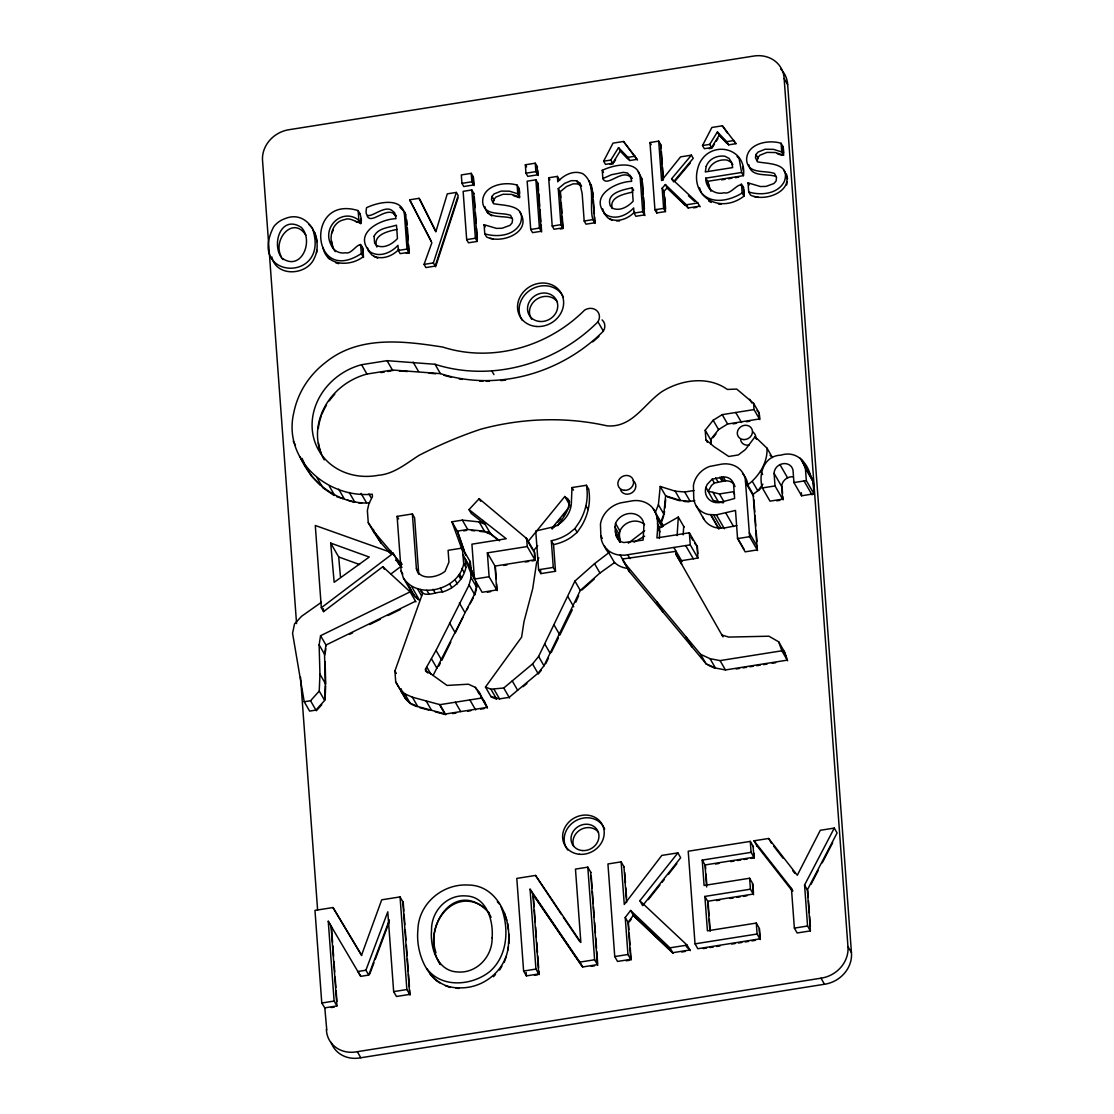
<?xml version="1.0" encoding="UTF-8"?>
<svg xmlns="http://www.w3.org/2000/svg" width="1114" height="1114" viewBox="0 0 1114 1114"><rect width="100%" height="100%" fill="white"/><g stroke="black" fill="none" stroke-linecap="round" stroke-linejoin="round"><path stroke-width="1.5" d="M321.389 602.27L301.518 616.334L294.514 623.951L292.564 633.253L304.219 701.75L309.622 711.108L315.93 710.105L324.647 700.428L319.245 691.084L319.941 674.151L319.133 644.867L320.567 635.704L410.133 591.854L415.912 601.866M324.647 700.428L325.33 683.495L324.536 654.224L325.97 645.048L415.536 601.212M325.093 699.397L325.65 685.862M722.986 636.916L675.919 554.159L676.101 551.319L622.461 559.019L629.187 571.607M677.117 535.597L678.315 517.063L659.683 527.66L659.418 538.494M681.322 563.517L681.503 560.676L697.879 558.072L696.988 545.999L694.565 543.172M683.174 534.845L683.704 526.407M697.879 558.072L690.248 544.857L624.481 555.232L617.964 554.883A24.717 22.029 -30 0 1 606.963 549.341L604.944 547.085A24.717 22.029 -30 0 1 600.85 535.834L600.46 524.067A25.302 22.545 -30 0 1 621.041 502.79L633.1 500.715A24.146 21.514 -30 0 1 653.11 508.513C659.251 516.896 657.65 528.231 656.912 537.923L689.357 532.784L697.378 546.668L697.879 553.561M655.338 512.37L658.402 504.726L660.226 486.456L675.195 491.163L684.734 491.998L694.008 490.522M660.922 522.006L663.805 514.069L665.629 495.814L660.226 486.456M664.181 514.738L664.515 511.41M664.849 508.095L665.671 499.796M759.47 414.881L759.818 419.616L754.039 409.604L722.206 414.645L713.169 420.243L705.204 430.227L705.914 439.793L714.074 446.686L728.765 456.475L738.276 454.958L745.447 449.499L755.041 436.744L767.031 448.19C767.713 462.728 758.982 476.374 747.717 484.896L747.591 483.518A22.99 20.484 -30 0 0 742.537 473.617M786.679 184.98L787.125 181.93M614.956 527.103L615.513 523.399A15.262 13.591 -30 0 1 629.257 513.512A15.262 13.591 -30 0 1 642.973 520.865L643.962 524.304L643.14 540.109L623.868 542.546A11.934 10.639 -30 0 1 618.548 539.789L617.755 538.898A11.934 10.639 -30 0 1 615.847 534.636L614.956 527.103L619.356 534.72L620.247 542.267L615.847 534.636M619.356 534.72L619.913 531.03L615.513 523.399M316.571 252.85L316.975 250.232M325.149 653.361L325.873 648.78M507.887 950.061L508.416 946.733M493.307 202.664L493.836 199.559L495.897 197.094L503.055 194.254L511.423 194.365L519.611 197.011L517.773 193.822L509.599 191.19L501.216 191.079L494.073 193.92L491.998 196.384L491.483 199.49L493.572 203.723C504.907 205.812 526.504 204.809 520.503 222.981C514.389 235.931 497.053 237.56 484.771 233.829L484.103 224.708L496.482 228.384L502.08 228.245L509.92 225.376L512.106 222.884L512.579 219.402L510.574 215.308C501.008 211.813 483.936 216.464 482.654 201.968C482.404 185.411 504.391 181.095 517.147 185.133L519.361 188.976M757.269 160.82L757.785 157.728L759.859 155.25L767.003 152.409L775.386 152.534L783.574 155.166L781.736 151.991L773.548 149.346L765.179 149.234L758.021 152.075L755.96 154.54L755.431 157.645L757.52 161.878C768.869 163.967 790.467 162.964 784.465 181.136C778.352 194.087 761.001 195.73 748.719 191.984L748.051 182.863L760.444 186.539L766.028 186.4L773.882 183.545L776.068 181.053L776.542 177.558L774.522 173.464C764.97 169.969 747.898 174.62 746.617 160.138C746.366 143.567 768.34 139.25 781.095 143.302L783.309 147.145M486.818 706.624L479.145 692.281L475.344 687.352L468.367 684.205L447.02 685.43L430.101 673.288L425.618 671.185L425.464 669.138L436.034 650.381L469.091 584.92L470.999 577.47L470.637 572.512L465.151 558.657L465.931 567.458C463.368 579.614 454.233 588.443 442.537 591.994C436.089 591.52 423.292 598.928 420.354 589.501M433.165 675.335L474.494 594.277L476.402 586.813L476.04 581.87M474.884 594.932L476.402 588.972M458.049 197.888L435.602 266.761L433.374 262.918L456.364 192.416L447.285 193.85L435.825 231.837L419.073 198.32L409.66 199.81L431.856 242.782L424.058 264.394L425.896 267.569L435.212 266.093L458.202 195.591L456.364 192.416M504.21 962.343L506.313 956.383M395.721 681.963L399.856 688.87L404.716 693.799L410.509 703.811L405.635 698.882L395.721 681.963L394.913 670.962L422.582 593.372M661.312 522.675L663.61 516.325M326.764 1029.935L324.801 1007.85L336.929 1005.928L334.116 1001.054L328.254 921.25L360.713 976.351L368.72 975.084L365.907 970.224L387.783 911.809L393.66 991.627L396.459 996.487L409.66 994.398L402.85 901.769M368.72 975.084L389.385 919.927M369.709 974.123L373.97 962.774M375.181 959.53L389.162 922.211M403.449 578.069C418.14 600.627 459.26 589.487 463.703 563.6L462.324 548.06L448.093 550.316L448.956 562.097L445.071 571.287C437.51 577.637 419.741 581.062 416.399 568.669L412.375 513.958L397.113 516.367L401.124 571.092L403.449 578.069L411.456 591.938M713.447 500.896L705.97 487.319M332.014 232.965L333.337 229.846M538.814 557.863L536.614 562.514L532.729 588.554L523.984 621.668L521.603 637.152L485.467 687.059L490.912 689.19L503.751 688.006L532.534 663.944L538.591 656.466L574.921 581.076L594.542 563.684L608.787 552.753L607.172 550.957A24.717 22.029 -30 0 1 604.275 545.665M784.089 651.189L787.278 660.142L725.451 669.946L715.439 668.038L705.984 663.666L628.797 570.939L627.864 568.377L625.595 568.098A24.717 22.029 -30 0 1 614.594 562.556L599.931 573.028L580.31 590.42L543.994 665.81L537.937 673.302L509.154 697.35L499.545 698.882L490.856 696.403M575.841 602.117L578.626 595.823M441.812 660.393L450.808 642.082M455.306 632.919L462.853 617.546M545.749 663.693L548.492 658.137M551.263 652.512L558.434 637.946M559.869 635.036L572.304 609.818M623.52 141.478L637.124 159.358L629.758 160.527L620.373 150.822L612.658 163.229L605.473 164.371L603.635 161.196L613.006 143.135L623.52 141.478L637.5 160.026M702.516 145.53L711.874 127.469L722.387 125.798L735.992 143.678L728.626 144.848L719.24 135.142L711.526 147.563L704.354 148.705L702.516 145.53L709.702 144.388L717.402 131.967L726.788 141.673L728.626 144.848M810.379 930.886L807.566 926.013L804.559 885.017L834.289 828.078L837.101 832.938L807.358 889.891L810.379 930.886L797.178 932.975L794.366 928.115L791.441 888.429L754.025 840.805L768.688 838.48L797.29 875.284L820.294 830.292L834.289 828.078M810.964 884.391L818.191 870.549M822.216 862.849L832.659 842.838M438.805 666.075L440.308 663.234M466.752 609.929L468.381 606.935M469.997 603.927L473.255 597.939M708.42 170.191C711.15 162.63 719.463 158.954 727.108 160.082L731.23 162.226L732.845 164.677M499.601 970.043L501.913 966.186M603.635 161.196L610.82 160.054L618.535 147.647L627.92 157.353L629.758 160.527M613.898 162.519L615.61 159.762M714.492 144.082L711.916 148.232L709.047 148.677M716.205 141.325L717.917 138.568M557.752 525.697C562.598 518.08 570.006 510.323 568.976 500.659L564.798 496.482L527.966 541.627L525.724 537.756M574.921 528.551L579.419 521.965A58.151 51.815 -30 0 0 585.463 507.608L586.312 503.876A58.151 51.815 -30 0 0 586.382 485.272L571.983 487.556L571.315 504.322A27.404 24.411 -30 0 1 554.382 526.685L535.737 530.988L538.591 569.755L540.819 573.613L555.51 571.287L553.547 544.579L551.319 540.708A42.917 38.238 -30 0 0 569.031 533.355L574.921 528.551L577.149 532.408L571.259 537.213A42.917 38.238 -30 0 1 553.547 544.579M577.149 532.408L581.647 525.822A58.151 51.815 -30 0 0 587.691 511.465L588.54 507.733A58.151 51.815 -30 0 0 588.624 489.13L586.382 485.272M757.617 550.581L749.611 536.697L745.363 479.647A22.99 20.484 -30 0 0 721.162 464.232L709.534 466.474A23.533 20.971 -30 0 0 693.409 485.551L693.785 498.78A22.461 20.01 -30 0 0 708.337 514.487L716.386 514.849L735.505 510.449L737.565 538.619L745.196 551.834L757.241 549.912L753.12 494.254L757.799 490.856L762.853 484.172M759.191 490.188L761.21 487.514M631.137 960.017L627.948 954.489L625.233 917.476L630.58 910.458L669.946 947.833L673.148 953.361L633.769 915.986L630.58 910.458M629.313 921.835L631.095 919.496M639.854 900.753L677.883 852.878L680.682 857.738L642.653 905.612L639.854 900.753L687.087 945.118L690.276 950.646M648.32 899.625L659.948 885.003M662.05 882.344L664.167 879.684M668.4 874.365L676.839 863.726M757.005 410.62L758.982 412.64L759.442 418.961L727.609 424.002L718.572 429.6L710.607 439.584L710.955 444.361M712.974 437.746L715.968 434M538.313 673.97L541.348 670.224M537.7 545.665L533.355 550.97L534.274 551.736L534.859 559.757L494.992 566.079L487.361 552.864L527.242 546.542L535.249 560.426L531.921 560.955M551.778 528.398L569.115 507.162M552.168 529.066L555.413 525.084M557.585 522.424L560.829 518.442M563.002 515.796L565.174 513.136M672.856 180.83L671.631 178.713L691.404 155.152L693.242 158.327L673.469 181.888M674.945 181.248L690.332 162.923M661.159 148.413L660.908 144.987L658.694 141.144L649.991 142.522L654.935 209.78L656.759 212.955L665.476 211.576L663.638 208.402L662.162 188.21L665.35 184.562L686.391 204.795L688.229 207.97L699.662 206.16M304.219 701.75L310.528 700.762L319.245 691.084M316.32 710.774L321.765 704.73M493.446 976.7L495.493 974.485M462.282 550.246L451.908 521.784L462.324 520.141L479.09 521.895L485.119 524.332L471.264 513.47L469.022 509.613L479.159 498.696L526.644 538.522L534.664 552.405L535.138 558.824M398.896 249.327C392.267 256.457 380.877 260.704 372.02 255.12L368.316 250.747L367.467 247.768M634.59 211.966C627.962 219.096 616.571 223.343 607.715 217.759L604.011 213.387L602.744 208.917M581.926 590.002L594.194 579.127M743.706 187.974C740.197 178.226 731.578 195.368 724.128 192.778C714.645 195.242 705.454 187.988 705.761 178.156L741.618 172.475L743.456 175.65L707.585 181.331L710.913 191.33M523.093 686.684L526.908 683.509M712.18 479.159L707.167 484.423L705.816 487.681A14.19 12.644 -30 0 0 715.717 502.581L719.296 502.665L734.627 498.501L733.555 483.977A11.098 9.901 -30 0 0 723.278 476.973L712.18 479.159L714.408 483.016L725.506 480.83A11.098 9.901 -30 0 1 734.446 484.841M714.408 483.016L711.567 485.37L708.198 491.177L719.463 493.934L733.096 491.775L734.544 494.282M560.231 228.983L563.141 228.523L560.913 224.68L558.267 188.628L564.701 183.35L571.273 180.663L576.537 180.733L579.698 182.961L581.536 186.135L578.361 183.907L573.111 183.852L566.539 186.525L560.105 191.817L562.751 227.869L554.048 229.247L552.21 226.072L548.659 177.78L557.376 176.402L559.59 180.245M323.018 247.559C326.458 266.399 350.673 266.719 363.136 256.749L362.468 247.628C359.195 238.73 352.358 254.967 345.632 252.781C339.213 253.964 333.183 250.622 330.886 244.495C321.904 226.783 342.165 207.9 358.304 219.806L360.518 223.649M628.338 543.172L644.672 530.654M410.133 591.854L382.826 566.706L323.561 611.614L321.333 607.743L393.256 553.24L400.887 566.455L390.749 574.128M360.63 244.453L361.298 253.574C310.973 286.688 304.651 194.087 358.151 210.602L360.365 214.445M634.117 542.198L644.672 536.196M741.492 184.13L742.147 192.987C730.422 200.325 712.319 204.906 701.806 193.279M740.977 184.2L743.33 187.305L743.971 196.161C718.335 215.754 686.53 194.296 699.495 163.41C711.038 139.57 747.104 147.368 743.456 175.65M349.518 634.381L352.609 632.863M369.583 624.55L380.403 619.259M388.118 615.485L400.469 609.428M602.855 178.588L611.335 174.773L623.353 172.35L627.53 173.018L632.153 178.491L629.354 176.193C620.874 170.205 606.754 187.403 602.855 178.588L602.256 170.331C614.023 164.635 639.283 159.107 640.272 178.7L642.694 211.73L644.909 215.559M702.697 516.84A22.461 20.01 -30 0 0 715.968 527.702L724.003 528.064L736.786 525.585M397.141 229.4C388.521 231.058 372.146 234.789 376.838 247.043M632.167 187.806C623.367 189.714 605.556 192.861 610.319 205.839L612.394 208.179C619.913 211.59 628.059 206.647 633.156 201.202L632.167 187.806L633.657 190.369M632.836 192.04C624.676 193.92 608.885 196.732 612.24 208.513M473.937 183.935L473.45 177.196L471.236 173.352L461.321 174.926L461.934 183.35L463.772 186.525L473.687 184.952L473.06 176.527M537.101 166.376L537.714 174.801L527.799 176.374L525.961 173.199L525.348 164.775L535.263 163.201L537.477 167.044M461.934 183.35L471.849 181.777L474.063 185.62M525.961 173.199L535.876 171.626L538.104 175.469L537.728 170.414M627.92 157.353L635.286 156.183M726.788 141.673L734.154 140.503M610.166 164.357L613.034 163.897L610.82 160.054M474.063 193.794L471.835 189.965L463.132 191.343L466.682 239.621L468.507 242.796L477.224 241.418L473.673 193.14M538.591 190.55L538.09 183.657L535.876 179.814L527.159 181.192L530.71 229.47L532.548 232.645L541.251 231.266L537.7 182.988M691.404 155.152L680.57 156.879L661.591 180.524L658.694 141.144M406.332 253.379L409.214 252.92L407 249.076L404.577 216.06C403.588 196.468 378.328 201.996 366.562 207.691C362.858 227.228 382.631 203.43 391.836 210.379L394.621 212.677L395.999 218.678C379.804 219.11 352.623 233.703 370.182 251.945C379.498 257.807 391.195 252.822 397.963 245.317L398.339 250.455L400.177 253.63L408.838 252.265L405.761 215.099L404.452 211.757L399.856 207.288M358.304 219.806L361.033 223.566L360.699 218.998M721.635 179.827L725.047 179.298M728.472 178.755L731.884 178.212M735.296 177.669L738.707 177.126M362.468 247.628L360.128 244.537M398.339 250.455L407 249.076M466.682 239.621L475.386 238.243L477.224 241.418M530.71 229.47L539.427 228.092L541.641 231.935L541.126 225.042M552.21 226.072L560.913 224.68M579.698 182.961L582.162 193.502L584.182 221.004L592.885 219.611L595.113 223.454M630.315 175.316L631.694 181.331C615.499 181.749 588.317 196.343 605.877 214.584C615.193 220.447 626.89 215.462 633.657 207.956L634.033 213.094L642.694 211.73M654.935 209.78L663.638 208.402M686.391 204.795L697.837 202.985L700.052 206.828M693.507 207.858L696.779 207.343M424.058 264.394L433.374 262.918M759.358 413.308L753.579 403.296L736.73 389.092L727.386 389.44C707.947 375.627 681.197 379.623 661.855 391.668C643.92 404.02 632.265 427.873 607.172 425.868C565.564 416.497 521.575 418.07 480.524 429.28C459.358 436.354 438.832 445.127 419.017 455.375C406.22 463.521 393.938 474.063 378.175 475.316A61.952 55.199 -30 0 1 312.658 432.873A61.952 55.199 -30 0 1 361.563 364.71L387.045 360.671L435.017 364.278A152.005 135.435 -30 0 0 597.953 321.807L603.356 331.15A152.005 135.435 -30 0 1 440.42 373.622L392.434 370.015L366.952 374.053A61.952 55.199 -30 0 0 324.244 459.887M380.932 372.577L384.33 372.034M387.728 371.491L391.125 370.962M733.068 423.863L736.451 423.32M746.519 421.733L749.847 421.203M587.44 489.311L588.624 489.13M490.522 533.676L484.493 531.253L467.727 529.484L457.297 531.141L465.68 555.468M463.633 530.863L466.613 530.389M793.934 482.571L806.327 480.607L813.944 493.822L801.565 495.786L793.934 482.571L793.029 470.359A9.775 8.717 -30 0 0 780.636 464.329L778.505 465.471A9.775 8.717 -30 0 0 774.091 473.366L775.01 485.927L783.031 499.81L782.794 496.663M810.087 474.077C805.895 460.472 795.271 450.585 780.817 455.18C764.204 455.626 758.077 473.923 762.366 487.932L775.01 485.927M665.629 495.814L680.584 500.52L690.137 501.342L694.774 500.618M776.709 500.813L779.87 500.311M503.681 565.439L507.009 564.909M525.279 562.013L528.607 561.484M496.621 583.806L497.123 590.629L489.116 576.746L474.48 579.071L471.918 544.175L506.216 538.73L469.022 509.613M538.591 569.755L553.282 567.43L555.51 571.287M737.565 538.619L749.611 536.697M487.375 592.175L490.62 591.659M404.716 693.799L412.361 697.197L439.96 704.661L481.666 698.046L487.445 708.058M623.408 561.595L700.581 654.308L710.05 658.68L720.048 660.602L781.875 650.799L787.654 660.811M452.576 713.587L455.988 713.057M467.574 711.219L470.804 710.704M480.705 709.131L484.075 708.601M736.131 668.971L739.571 668.428M743.01 667.885L746.436 667.342M749.875 666.799L753.315 666.256M756.74 665.712L760.18 665.169M763.619 664.626L767.045 664.083M772.197 663.262L775.636 662.719M403.867 911.015L403.24 902.437L400.051 896.909L381.712 899.82L361.563 955.171L332.975 907.534L314.97 910.389L321.779 1003.018L325.191 1008.504L324.801 1007.85M590.991 872.68L587.802 867.152L575.465 869.101L580.854 942.444L535.528 875.437L516.799 878.403L523.608 971.032L526.407 975.892L538.744 973.928L532.868 894.069L582.622 966.98L597.41 964.64L590.615 872.011M624.327 867.388L621.139 861.86L607.938 863.963L614.747 956.578L617.546 961.438L630.761 959.349L628.031 922.336L633.393 915.318L672.759 952.693L689.9 949.977L686.168 946.468M677.883 852.878L661.813 855.413L624.272 904.471L621.139 861.86M753.482 846.919L750.293 841.39L688.215 851.235L695.025 943.85L697.824 948.724L759.901 938.879L759.094 927.934L756.295 923.074L707.418 930.817L704.884 896.422L750.432 889.195L753.621 894.723M709.841 930.524L707.696 901.282L753.231 894.069L752.423 883.11L749.625 878.25L704.09 885.463L702.224 860.092L751.087 852.349L754.275 857.877L750.906 858.407M715.522 864.018L718.892 863.475M730.687 861.609L734.056 861.08M737.426 860.537L740.796 860.008M744.166 859.479L747.536 858.936M716.511 900.613L719.881 900.07M730.004 898.469L733.374 897.94M736.758 897.397L740.128 896.867M743.498 896.324L746.867 895.795M365.907 970.224L357.914 971.492L360.713 976.351M321.779 1003.018L334.116 1001.054M393.66 991.627L406.861 989.524L410.049 995.053L409.673 989.914M523.608 971.032L535.931 969.069L538.744 973.928M535.931 969.069L530.069 889.195L579.809 962.12L594.611 959.767L597.8 965.295M614.747 956.578L627.948 954.489M669.946 947.833L687.087 945.118M695.025 943.85L757.088 934.019L760.291 939.548M794.366 928.115L807.566 926.013M331.248 1007.543L334.284 1007.07M534.497 975.335L537.589 974.847M591.228 966.339L594.514 965.824M626.193 960.797L629.494 960.282M681.712 951.997L685.138 951.453M703.24 948.585L706.596 948.056M709.952 947.527L713.308 946.984M716.664 946.454L720.02 945.925M731.759 944.059L735.115 943.53M738.471 943.001L741.827 942.472M745.182 941.943L748.538 941.4M751.894 940.87L755.25 940.341M326.388 1029.266A28.532 25.413 -30 0 0 357.316 1051.686L820.99 978.189A29.354 26.151 -30 0 0 847.949 946.608L784.145 78.551A29.27 26.068 -30 0 0 753.217 56.132L289.543 129.628A29.075 25.914 -30 0 0 262.584 161.21L296.561 623.562M331.123 1042.328A28.532 25.413 -30 0 0 360.811 1057.757L824.485 984.261A29.354 26.151 -30 0 0 851.444 952.665L787.654 84.608A29.27 26.068 -30 0 0 782.933 71.602M616.46 220.864L619.523 220.948M399.341 371.046L407.487 371.491M597.953 321.807A10.151 9.037 -30 0 0 596.686 310.528A10.151 9.037 -30 0 0 584.613 310.096A132.301 117.875 -30 0 1 442.801 347.067C403.533 340.926 358.833 335.314 325.636 362.398C309.372 374.819 297.953 392.337 293.845 412.417C282.566 459.274 326.903 498.487 372.271 494.212L372.452 496.677L368.943 503.556L367.369 510.518L368.261 522.633L374.039 532.645M300.098 456.851C312.004 484.214 339.06 504.294 369.611 502.971M358.416 502.776L361.799 503.027M718.474 204.015L721.092 204.21M684.149 501.453L688.925 501.871M429.015 373.12L435.755 373.789M471.459 530.501L474.815 530.849M479.842 531.378L484.882 531.907L479.09 521.895M455.988 988.118L458.898 988.466M754.011 196.454L758.634 197.415M490.063 238.299L493.14 238.925M713.601 500.52L723.223 502.887M401.11 691.321L405.259 698.227L410.119 703.143L417.75 706.541L445.363 714.018L487.069 707.404L484.548 701.625L480.747 696.71M419.672 707.613L428.834 710.105M435.226 711.832L445.224 714.534L439.445 704.521M721.844 635.05L728.793 637.083L768.911 636.205L778.7 641.831L784.479 651.843L786.595 657.817M335.774 262.807L338.628 263.656M667.509 496.941L679.47 500.701M336.693 496.677L342.903 498.654M347.484 500.116L353.528 502.038M777.307 153.732L781.944 155.361M513.359 195.577L519.528 197.749M445.489 985.793L450.153 987.436M393.256 553.24L315.29 525.488L321.333 607.743M330.691 543.089L369.249 557.042L334.158 582.316L330.691 543.089L338.698 556.972L340.438 576.579M338.698 556.972L359.585 564.533M355.561 221.421L358.012 222.34M492.611 697.601L496.705 699.202M776.361 176.639C767.24 172.976 751.115 178.003 748.789 164.747M512.398 218.483C503.277 214.821 487.152 219.848 484.827 206.577M486.386 532.52L490.912 534.344L498.682 540.429M412.027 704.494L416.608 706.527M609.414 219.012L612.059 220.196M373.719 256.373L377.688 258.142M707.947 665.058L714.255 667.968M708.601 200.98L711.247 202.483M489.394 214.278L491.873 215.851M435.602 980.181L439.654 982.882M333.782 495.257L322.851 487.793L317.058 477.781M484.994 907.98C454.985 885.616 425.632 922.671 435.992 952.804M488.002 531.712L499.587 540.791M282.371 258.364C301.393 271.691 314.218 240.499 301.253 227.34C280.282 213.791 270.451 246.236 282.998 259.534M396.459 215.851L393.66 213.554C385.179 207.566 371.059 224.763 367.16 215.949M394.05 214.222L395.916 215.754M418.516 599.624L414.951 596.672L406.944 582.789M671.631 178.713L697.837 202.985M688.438 195.758L694.676 201.537M770.039 455.25L772.434 457.534L767.031 448.19M688.229 207.97L667.189 187.737L663.986 191.399L665.476 211.576M684.901 205.073L667.578 188.405L665.35 184.562M327.544 257.153L329.605 259.2M737.064 156.489L738.847 158.285M320.54 485.412L311.279 475.859L305.501 465.847M726.662 143.093L719.63 135.811L717.402 131.967M627.795 158.759L620.749 151.476L618.535 147.647M309.079 224.624L312.101 227.869M497.304 901.713L499.518 904.122M426.829 968.581C441.576 988.675 472.656 985.723 490.244 971.171C507.914 955.283 509.251 927.976 501.091 906.949M430.032 974.109L434.488 978.969M368.261 522.633L375.251 533.105L401.653 564.338M390.429 553.602L380.654 542.448L373.663 531.991L373.469 529.428M401.959 567.388L395.846 559.813L396.236 560.467M398.269 563.002L401.332 566.789M488.809 912.714C454.86 875.103 418.015 931.137 440.364 964.599M727.442 132.984L722.387 125.798M733.861 141.005L735.992 143.678M756.824 845.665L792.5 891.228M773.617 846.069L783.156 858.337M792.681 870.605L794.811 873.334M638.183 171.821L641.441 177.739L642.11 181.874L644.533 214.905L635.871 216.269L634.033 213.094M783.671 170.191C797.151 189.714 766.084 202.818 750.558 195.159L748.719 191.984M519.709 212.036C533.188 231.545 502.122 244.648 486.595 237.004L484.771 233.829M534.233 896.157L581.048 964.78M486.637 211.242L488.155 213.498M561.484 914.51L535.528 875.437M563.419 917.365L579.809 941.609M660.741 521.728L663.387 526.365L653.291 508.792M335.272 251.611C327.53 241.418 330.44 221.909 344.797 219.555C352.901 215.559 365.629 232.325 359.975 213.777M361.702 955.575L332.975 907.534M305.849 235.179C293.052 215.002 271.872 240.151 281.396 256.861M784.145 78.551L787.654 84.608M755.96 154.54L758.174 158.383M748.051 182.863L749.276 184.98M742.147 192.987L743.971 196.161M709.702 144.388L711.526 147.563M705.761 178.156L707.975 182L709.66 189.255M649.991 142.522L651.203 144.639M662.162 188.21L664.376 192.054M803.667 463.8L811.688 477.683M800.242 458.216L813.095 480.858L813.777 486.846M802.066 460.193L805.422 468.395L813.443 482.278M804.016 480.969L812.036 494.839M749.638 399.244L751.811 403.003M779.995 464.677L787.612 477.892M602.256 170.331L603.468 172.461M755.041 436.744L756.49 439.25M774.091 473.366L782.112 487.236L782.571 493.516M735.755 412.5L741.534 422.526M760.472 470.818L762.644 474.578M722.206 414.645L727.609 424.002M762.366 487.932L769.997 501.147L782.641 499.142L781.722 486.581A9.775 8.717 -30 0 1 786.136 478.686L788.266 477.544A9.775 8.717 -30 0 1 792.945 476.792M752.41 481.499L757.799 490.856M576.537 180.733L578.751 184.576M713.169 420.243L718.572 429.6M745.489 481.039L753.496 494.922M745.628 482.501L753.635 496.371M705.204 430.227L710.983 440.253L711.219 443.428M584.182 221.004L586.006 224.179L594.723 222.8L592.425 191.455L589.195 180.858M733.555 483.977L735.045 486.553M705.914 439.793L707.362 442.3M558.267 188.628L560.481 192.471L560.871 197.624M723.278 476.973L725.506 480.83M548.659 177.78L549.884 179.897M721.357 477.057L723.599 480.928M719.755 477.238L721.983 481.095M749.318 532.757L757.325 546.64M715.675 477.878L717.917 481.749M719.463 493.934L724.058 501.885M525.348 164.775L526.574 166.891M725.994 513.331L733.625 526.546M712.918 492.332L718.307 501.676M737.524 537.978L744.305 549.717M716.386 514.849L724.392 528.732M713.656 515.058L721.287 528.273M710.955 514.933L718.976 528.816M710.732 514.891L718.753 528.774M696.194 505.853L703.825 519.068M684.734 491.998L690.137 501.342M675.195 491.163L680.584 500.52M691.167 537.296L692.866 540.234M678.315 517.063L684.093 527.075M491.998 196.384L494.212 200.228M685.695 545.582L693.326 558.796M658.402 504.726L663.805 514.069M656.592 515.726L662.524 526.003M673.873 547.461L681.893 561.331M657.051 518.4L662.134 527.201M675.919 554.159L681.712 564.185M657.455 523.789L659.683 527.66M484.103 224.708L485.314 226.824M657.761 528.036L659.989 531.907M720.048 660.602L725.451 669.946M710.05 658.68L715.439 668.038M700.581 654.308L706.36 664.32M686.057 636.846L691.836 646.872M657.037 602.006L662.816 612.018M615.248 531.183L619.649 538.814M615.457 532.771L619.857 540.401M627.767 554.758L630.009 558.629M618.493 539.719L619.955 542.267M419.073 198.32L421.287 202.163M847.949 946.608L851.444 952.665M620.233 555.162L627.864 568.377M409.66 199.81L431.313 241.362M585.894 505.7L588.122 509.558M804.559 885.017L807.747 890.546L808.249 897.383M600.85 535.834L602.34 538.41M571.983 487.556L573.473 490.132M606.559 548.882L614.566 562.765M768.688 838.48L771.501 843.34M567.486 498.32L569.658 502.08M791.441 888.429L792.848 890.852M564.798 496.482L570.201 505.84M491.775 370.851L493.948 374.61M594.542 563.684L599.931 573.028M754.025 840.805L757.214 846.334M820.99 978.189L824.485 984.261M574.921 581.076L580.31 590.42M435.017 364.278L440.42 373.622M567.987 596.826L573.766 606.852M528.69 542.88L532.548 549.578M361.298 253.574L363.136 256.749M702.224 860.092L705.413 865.62L705.663 869.004M413.113 362.106L418.516 371.449M554.09 625.024L559.493 634.367M479.159 498.696L480.649 501.272M704.884 896.422L708.086 901.95M482.891 520.461L490.912 534.344M387.045 360.671L392.824 370.683M544.76 643.948L550.163 653.305M462.324 520.141L467.727 529.484M538.591 656.466L543.994 665.81M361.563 364.71L366.952 374.053M451.908 521.784L457.687 531.796L464.385 551.263M532.534 663.944L537.937 673.302M462.324 548.06L470.331 561.929L470.93 568.669L475.205 579.447M462.923 554.786L470.93 568.669M470.637 572.512L482.111 592.286L496.747 589.96L494.992 566.079M463.703 563.6L465.931 567.458M470.999 577.47L476.792 587.482L476.541 584.182M461.795 568.405L464.023 572.276M469.091 584.92L474.494 594.277M459.539 574.03L461.767 577.901M458.536 575.381L460.764 579.252M455.139 579.976L457.367 583.833M512.245 680.905L517.648 690.262M412.375 513.958L414.603 517.815L418.627 572.526L416.399 568.669M449.61 583.75L451.838 587.621M459.344 602.911L464.733 612.254M503.751 688.006L509.53 698.018M440.308 588.122L442.537 591.994M397.113 516.367L398.603 518.943M494.143 689.524L499.545 698.882M625.233 917.476L628.421 923.005L628.909 929.73M433.026 589.278L435.268 593.149M490.912 689.19L496.315 698.548M449.527 622.907L454.916 632.265M485.467 687.059L491.246 697.072M417.43 571.761L418.92 574.337M426.829 590.267L429.057 594.124M368.929 493.962L371.101 497.721M420.563 589.571L422.791 593.428M475.344 687.352L476.792 689.858M477.516 691.112L479.131 693.911M417.388 588.554L421.621 595.893M361.075 493.377L366.478 502.734M400.441 561.735L401.931 564.311M411.693 586.73L419.324 599.945L414.575 596.004L411.066 591.283L409.687 587.092M390.457 550.455L391.905 552.962M401.124 571.092L402.822 574.016M375.251 533.105L381.044 543.117M469.871 699.926L475.65 709.938M349.253 492.499L354.656 501.857M436.034 650.381L441.436 659.739M338.684 489.143L344.073 498.487M382.826 566.706L384.274 569.212M431.522 658.889L436.925 668.247M455.32 702.224L460.723 711.581M329.354 486.177L334.757 495.521M427.01 667.397L430.798 673.956M425.464 669.138L427.637 672.898M293.26 441.241L295.433 445.001M439.96 704.661L445.739 714.673M579.809 962.12L582.622 966.98M426.119 700.915L431.508 710.259M530.069 889.195L533.258 894.723M412.361 697.197L417.75 706.541M394.913 670.962L396.361 673.469M320.567 635.704L326.346 645.716M319.133 644.867L324.912 654.879M319.941 674.151L325.72 684.163L325.107 661.772M310.528 700.762L315.93 710.105M328.254 921.25L331.443 926.778L332.585 942.402M357.316 1051.686L360.811 1057.757M437.705 959.405L439.974 963.93M420.897 201.495L435.755 231.099M488.433 912.046L491.093 917.268M809.697 473.408L813.053 481.61L813.944 493.822M479.145 692.281L481.666 698.046M302.075 458.397L305.501 466.209M474.815 578.793L470.554 568.001L469.955 561.275M404.842 212.426L405.705 214.654M778.7 641.831L781.875 650.799M699.536 187.751L701.193 192.513M739.097 158.508L741.618 172.475M504.28 912.477L506.828 920.206M314.775 232.589L315.819 235.834M312.561 228.746C330.774 282.984 246.208 280.352 273.682 226.796A21.236 18.91 -30 0 1 285.045 218.636C308.202 208.889 323.826 239.468 314.329 258.17C307.046 275.631 276.119 277.442 271.83 256.888M786.498 174.188L787.57 178.867M591.144 184.437L592.467 190.578M331.554 240.875L333.114 248.338M641.831 178.407L642.263 181.164M507.566 923.297L508.471 929.48M742.746 166.627L743.317 170.581M316.334 237.449L316.947 241.696M470.679 569.477L470.944 572.415M814.111 491.427L814.334 494.477M783.421 148.594L783.741 152.938M782.933 146.477L783.574 155.166M805.422 468.395L806.327 480.607M781.095 143.302L781.736 151.991M801.342 492.722L801.565 495.786M808.499 900.794L809.377 912.756M809.627 916.168L810.379 926.416M743.818 189.45L744.249 195.354M753.579 403.296L754.039 409.604M753.899 499.838L754.791 511.967M755.041 515.434L755.807 525.836M756.183 531.044L756.949 541.432M753.941 853.185L754.275 857.877M759.483 928.603L760.166 937.974M753.092 846.264L753.899 857.209L705.023 864.951L706.638 886.953M750.293 841.39L751.087 852.349M756.295 923.074L757.088 934.019M752.813 883.778L753.51 893.163M749.625 878.25L750.432 889.195M661.424 151.838L662.301 163.814M662.552 167.239L663.429 179.229M664.738 197.108L665.615 208.875M689.357 532.784L690.248 544.857M660.532 144.319L663.178 180.273M706.025 874.072L706.777 884.224M708.212 903.663L709.089 915.708M709.34 919.147L710.231 931.179M656.508 209.516L656.759 212.955M642.486 182.543L643.335 194.101M643.586 197.401L644.435 208.959M592.801 192.123L593.163 197.067M593.414 200.367L594.375 213.568M594.625 216.868L594.987 221.811M592.885 219.611C588.652 205.533 596.937 183.545 582.761 173.687C573.654 169.857 563.879 174.912 557.766 181.763L557.376 176.402M624.703 872.513L625.455 882.734M625.831 887.844L626.583 898.079M629.159 933.1L630.023 944.881M630.273 948.237L631.011 958.332M623.951 866.734L626.583 902.521M561.247 202.776L561.999 213.08M562.25 216.506L563.016 226.81M591.242 876.105L592.133 888.109M592.383 891.548L593.261 903.551M593.511 906.977L594.277 917.268M594.653 922.42L595.405 932.71M595.781 937.849L596.547 948.153M596.798 951.579L597.675 963.582M538.856 194.003L539.733 206.062M539.998 209.516L540.875 221.589M587.802 867.152L594.611 959.767M535.263 163.201L535.876 171.626M535.876 179.814L539.427 228.092M551.319 540.708L553.282 567.43M519.458 190.424L519.681 193.321M518.971 188.322L519.611 197.011M517.147 185.133L517.773 193.822M540.555 570.159L540.819 573.613M526.644 538.522L527.242 546.542M533.383 896.422L534.135 906.629M534.386 910.027L535.263 921.919M535.625 927.015L536.377 937.208M536.753 942.305L537.505 952.512M537.756 955.909L538.633 967.801M538.884 971.199L539.134 974.597M474.313 197.248L475.079 207.594M475.455 212.774L476.207 223.12M476.597 228.286L477.349 238.633M471.236 173.352L471.849 181.777M471.835 189.965L475.386 238.243M526.156 972.452L526.407 975.892M495.368 566.748L496.245 578.695M487.361 552.864L489.116 576.746M406.791 219.904L407.153 224.847M407.404 228.161L408.253 239.719M408.615 244.662L409.214 252.92M401.263 688.828L401.5 691.975M362.858 248.297L363.526 257.418M358.151 210.602L358.819 219.723M404.117 914.441L404.883 924.731M405.259 929.884L406.011 940.174M406.387 945.313L407.153 955.603M407.404 959.043L408.281 971.046M408.532 974.471L409.423 986.489M400.051 896.909L406.861 989.524M323.352 608.704L323.561 611.614M332.849 945.87L333.615 956.272M333.991 961.479L334.757 971.895M335.133 977.089L335.899 987.505M336.163 990.973L336.929 1001.389M331.053 926.11L336.929 1005.928M300.502 677.117L317.615 910.041M508.931 934.117L508.945 943.405M780.622 68.971A29.27 26.068 -30 0 1 782.209 70.683M567.708 849.954A21.375 19.049 -30 0 1 575.715 820.767A21.375 19.049 -30 0 1 604.665 829.22M522.229 320.261A23.659 21.082 -30 0 1 531.893 289.069A23.659 21.082 -30 0 1 563.419 297.16M598.97 336.414A152.005 135.435 -30 0 1 592.732 341.901M505.686 380.069A152.005 135.435 -30 0 1 500.799 380.598M489.436 381.253A152.005 135.435 -30 0 1 486.191 381.294M482.961 381.253A152.005 135.435 -30 0 1 479.744 381.155M462.24 379.414A152.005 135.435 -30 0 1 459.107 378.885M451.379 377.256A152.005 135.435 -30 0 1 443.79 375.223M633.156 480.691A8.104 7.227 -30 0 1 632.376 492.499A8.104 7.227 -30 0 1 620.498 489.868M619.913 531.03A15.262 13.591 -30 0 1 644.602 524.666M321.25 453.537A61.952 55.199 -30 0 1 318.451 442.885M318.284 428.514A61.952 55.199 -30 0 1 321.389 415.745M321.974 414.185A61.952 55.199 -30 0 1 326.486 405.134M329.298 400.859A61.952 55.199 -30 0 1 334.771 394.189M602.089 319.885A10.151 9.037 -30 0 1 603.356 331.15M752.716 431.898A7.812 6.963 -30 0 1 755.654 438.22M749.123 445.001A7.812 6.963 -30 0 1 740.559 439.668M573.682 846.278A14.357 12.797 -30 0 1 580.686 829.596A14.357 12.797 -30 0 1 598.524 832.353M531.684 319.272A15.526 13.828 -30 0 1 536.656 299.276A15.526 13.828 -30 0 1 557.446 301.991M374.067 236.307L374.624 243.2L376.699 245.54C384.219 248.951 392.365 244.008 397.461 238.563L396.487 225.167C388.772 227.674 377.98 227.938 374.067 236.307M492.123 937.877C492.472 956.313 476.973 973.371 458.021 971.993C437.259 971.436 429.948 947.513 431.55 930.148C431.132 911.558 446.589 894.417 465.736 895.921C486.595 896.324 493.544 920.61 492.123 937.877M508.555 942.736C508.137 968.832 484.089 989.19 458.522 987.798C429.503 988.007 415.383 955.004 417.889 929.856C418.474 903.844 442.411 883.555 467.936 885.031C496.858 884.892 511.034 917.616 508.555 942.736M706.206 166.348L705.301 171.932L732.678 167.587L731.438 162.059L729.002 158.383L724.894 156.239C717.249 155.125 708.936 158.787 706.206 166.348M579.405 854.271A21.375 19.049 -30 0 0 603.106 826.504A21.375 19.049 -30 0 0 567.722 823.33A21.375 19.049 -30 0 0 579.405 854.271M536.168 326.458A23.659 21.082 -30 0 0 562.389 295.711A23.659 21.082 -30 0 0 523.218 292.188A23.659 21.082 -30 0 0 536.168 326.458M743.901 439.598A7.812 6.963 -30 0 0 751.894 429.001A7.812 6.963 -30 0 0 738.833 428.653A7.812 6.963 -30 0 0 743.901 439.598M624.23 490.327A8.104 7.227 -30 0 0 633.212 479.786A8.104 7.227 -30 0 0 619.788 478.588A8.104 7.227 -30 0 0 624.23 490.327M539.106 321.417A15.526 13.828 -30 0 0 557.125 301.866A15.526 13.828 -30 0 0 531.657 298.538A15.526 13.828 -30 0 0 539.106 321.417M582.288 850.553A14.357 12.797 -30 0 0 598.204 831.907A14.357 12.797 -30 0 0 574.434 829.777A14.357 12.797 -30 0 0 582.288 850.553"/></g></svg>
